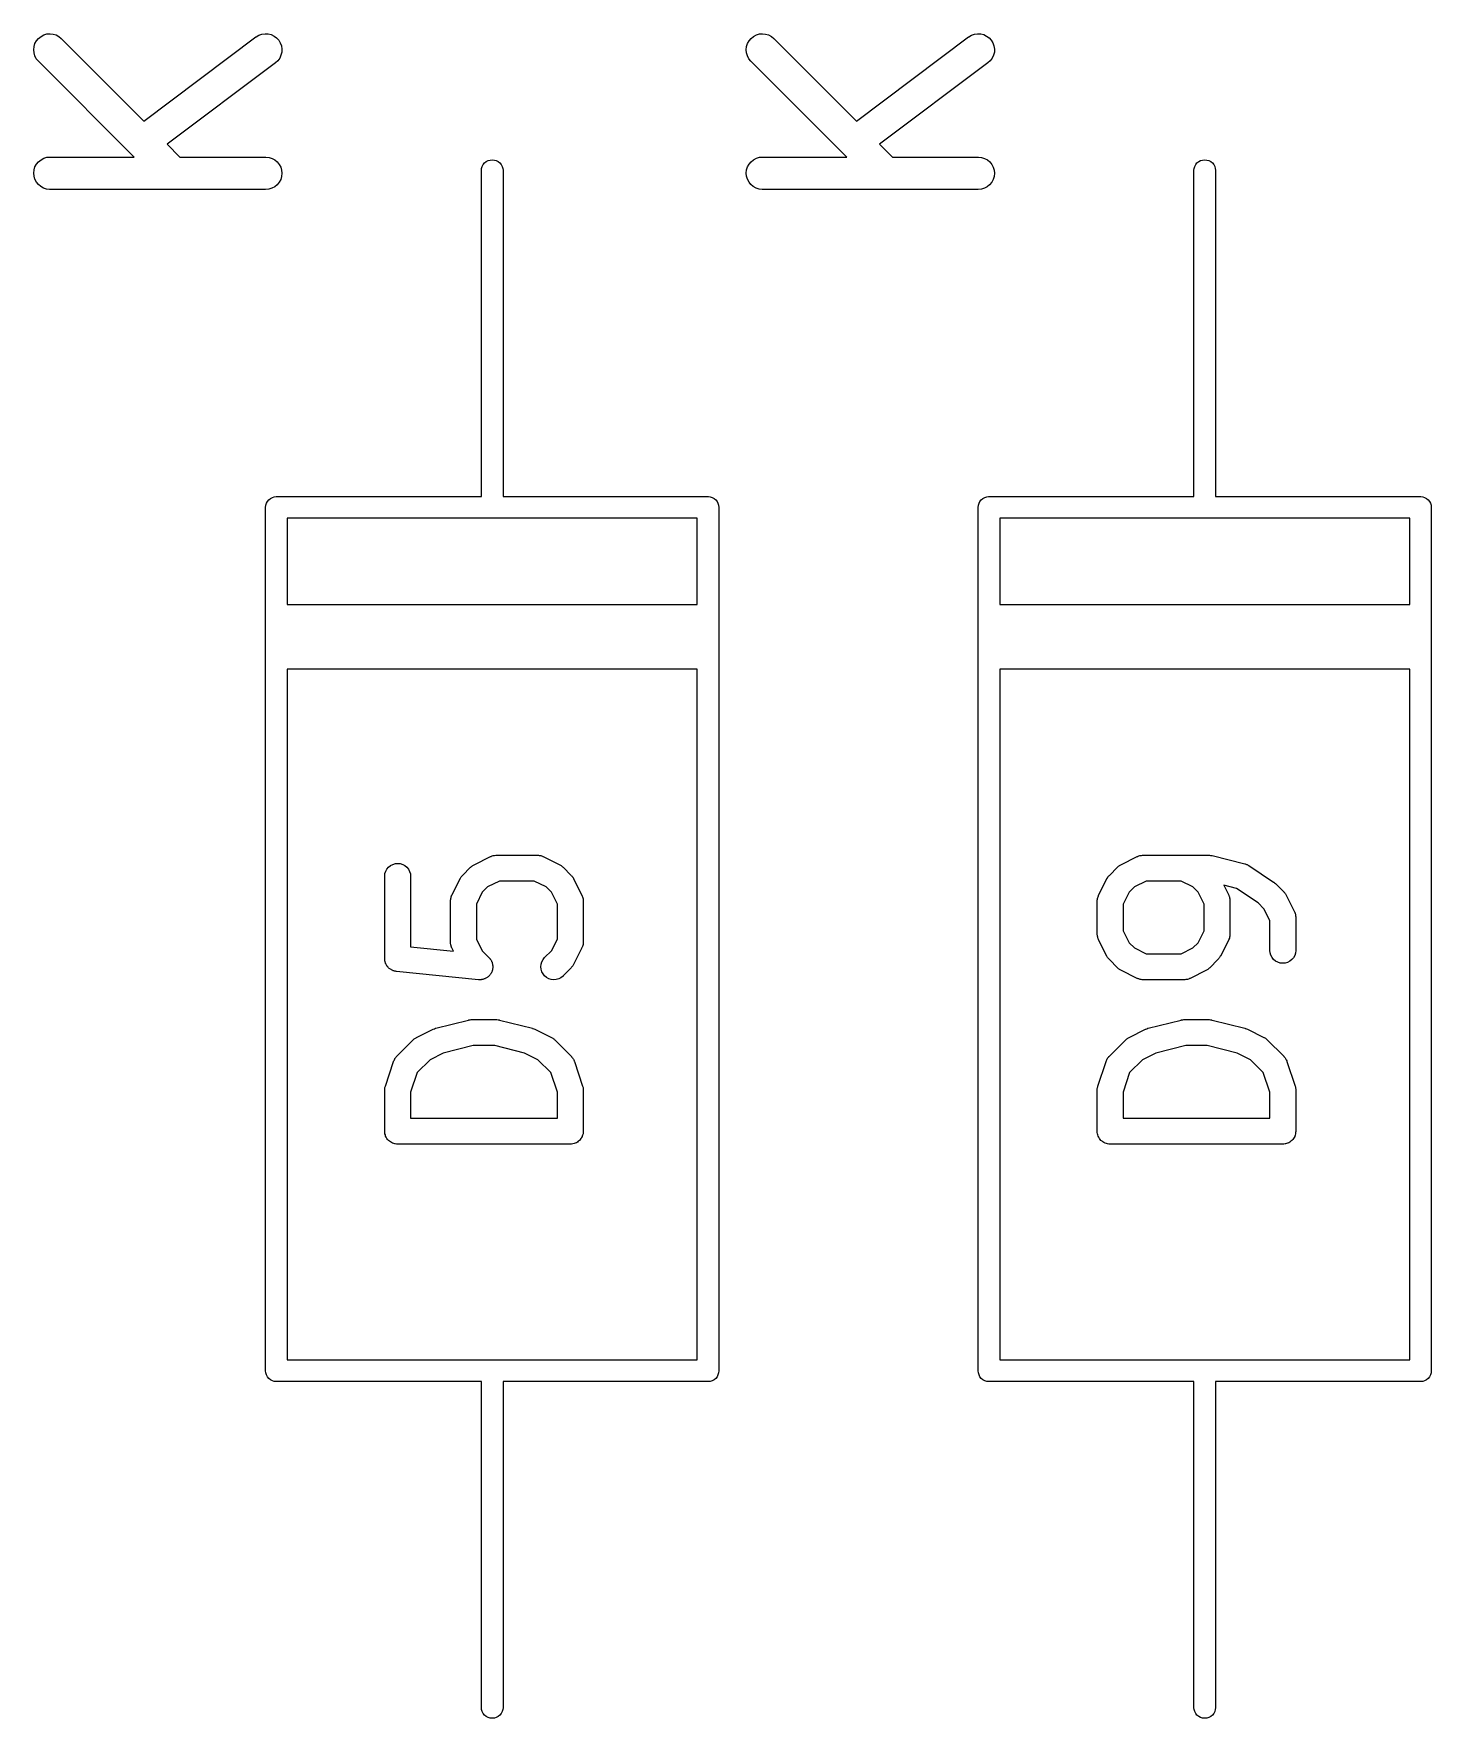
# Model space of a CAD drawing. Extents: x 99 to 194, y -157 to -33.
# Drawn here: x 111.16 to 117.64, y -59.36 to -51.56 of the extents above; entities that cross this region are included whole.
import ezdxf

# ---------------------------------------------------------------- set-up
doc = ezdxf.new("R2010")
doc.units = 0
doc.layers.add('BLACK', color=7, linetype='CONTINUOUS')

msp = doc.modelspace()

# ---------------------------------------------------------------- linework, layer by layer
at = {"layer": 'BLACK', "linetype": 'CONTINUOUS'}
for p, q in [((111.172, -51.5913), (111.182, -51.5801)), ((111.182, -51.5801), (111.193, -51.5709)), ((111.193, -51.5709), (111.206, -51.564)), ((111.206, -51.564), (111.22, -51.5599)), ((111.22, -51.5599), (111.235, -51.5585)), ((111.235, -51.5585), (111.249, -51.56)), ((111.249, -51.56), (111.263, -51.5642)), ((111.263, -51.5642), (111.276, -51.5712)), ((111.276, -51.5712), (111.287, -51.5804)), ((111.287, -51.5804), (111.67, -51.963)), ((111.67, -51.963), (112.189, -51.5735)), ((112.189, -51.5735), (112.19, -51.5729)), ((112.19, -51.5729), (112.203, -51.5654)), ((112.203, -51.5654), (112.217, -51.5606)), ((112.217, -51.5606), (112.231, -51.5585)), ((112.231, -51.5585), (112.246, -51.5593)), ((112.246, -51.5593), (112.26, -51.563)), ((112.26, -51.563), (112.273, -51.5693)), ((112.273, -51.5693), (112.285, -51.578)), ((112.285, -51.578), (112.295, -51.5889)), ((112.295, -51.5889), (112.302, -51.6015)), ((114.474, -51.5913), (114.484, -51.5801)), ((114.484, -51.5801), (114.495, -51.5709)), ((114.495, -51.5709), (114.508, -51.564)), ((114.508, -51.564), (114.522, -51.5599)), ((114.522, -51.5599), (114.537, -51.5585)), ((114.537, -51.5585), (114.551, -51.56)), ((114.551, -51.56), (114.565, -51.5642)), ((114.565, -51.5642), (114.578, -51.5712)), ((114.578, -51.5712), (114.589, -51.5804)), ((114.589, -51.5804), (114.972, -51.963)), ((114.972, -51.963), (115.491, -51.5735)), ((115.491, -51.5735), (115.492, -51.5729)), ((115.492, -51.5729), (115.505, -51.5654)), ((115.505, -51.5654), (115.519, -51.5606)), ((115.519, -51.5606), (115.533, -51.5585)), ((115.533, -51.5585), (115.548, -51.5593)), ((115.548, -51.5593), (115.562, -51.563)), ((115.562, -51.563), (115.575, -51.5693)), ((115.575, -51.5693), (115.587, -51.578)), ((115.587, -51.578), (115.597, -51.5889)), ((115.597, -51.5889), (115.604, -51.6015)), ((111.159, -51.6327), (111.161, -51.6181)), ((111.161, -51.6473), (111.159, -51.6327)), ((111.161, -51.6181), (111.165, -51.6042)), ((111.165, -51.6613), (111.161, -51.6473)), ((111.165, -51.6042), (111.172, -51.5913)), ((111.171, -51.6743), (111.165, -51.6613)), ((112.305, -51.6585), (112.299, -51.6718)), ((112.302, -51.6015), (112.307, -51.6152)), ((112.309, -51.6443), (112.305, -51.6585)), ((112.307, -51.6152), (112.309, -51.6297)), ((112.309, -51.6297), (112.309, -51.6443)), ((114.461, -51.6327), (114.463, -51.6181)), ((114.463, -51.6473), (114.461, -51.6327)), ((114.463, -51.6181), (114.467, -51.6042)), ((114.467, -51.6613), (114.463, -51.6473)), ((114.467, -51.6042), (114.474, -51.5913)), ((114.473, -51.6743), (114.467, -51.6613)), ((115.607, -51.6585), (115.601, -51.6718)), ((115.604, -51.6015), (115.609, -51.6152)), ((115.611, -51.6443), (115.607, -51.6585)), ((115.609, -51.6152), (115.611, -51.6297)), ((115.611, -51.6297), (115.611, -51.6443)), ((111.181, -51.6858), (111.171, -51.6743)), ((111.181, -51.6865), (111.181, -51.6858)), ((111.625, -52.1299), (111.181, -51.6865)), ((112.279, -51.6935), (111.777, -52.0702)), ((112.29, -51.6836), (112.279, -51.6935)), ((112.299, -51.6718), (112.29, -51.6836)), ((114.483, -51.6858), (114.473, -51.6743)), ((114.483, -51.6865), (114.483, -51.6858)), ((114.927, -52.1299), (114.483, -51.6865)), ((115.581, -51.6935), (115.079, -52.0702)), ((115.592, -51.6836), (115.581, -51.6935)), ((115.601, -51.6718), (115.592, -51.6836)), ((111.206, -52.1356), (111.22, -52.1313)), ((111.22, -52.1313), (111.234, -52.1299)), ((111.234, -52.1299), (111.625, -52.1299)), ((111.777, -52.0702), (111.837, -52.1299)), ((111.837, -52.1299), (112.234, -52.1299)), ((112.234, -52.1299), (112.235, -52.1299)), ((112.235, -52.1299), (112.25, -52.1315)), ((112.25, -52.1315), (112.264, -52.136)), ((114.508, -52.1356), (114.522, -52.1313)), ((114.522, -52.1313), (114.536, -52.1299)), ((114.536, -52.1299), (114.927, -52.1299)), ((115.079, -52.0702), (115.139, -52.1299)), ((115.139, -52.1299), (115.536, -52.1299)), ((115.536, -52.1299), (115.537, -52.1299)), ((115.537, -52.1299), (115.552, -52.1315)), ((115.552, -52.1315), (115.566, -52.136)), ((111.159, -52.2044), (111.161, -52.1898)), ((111.161, -52.219), (111.159, -52.2044)), ((111.161, -52.1898), (111.165, -52.1758)), ((111.165, -52.1758), (111.172, -52.163)), ((111.172, -52.163), (111.182, -52.1517)), ((111.182, -52.1517), (111.193, -52.1424)), ((111.193, -52.1424), (111.206, -52.1356)), ((112.264, -52.136), (112.277, -52.143)), ((112.277, -52.143), (112.288, -52.1524)), ((112.288, -52.1524), (112.297, -52.1638)), ((112.297, -52.1638), (112.304, -52.1768)), ((112.304, -52.1768), (112.308, -52.1908)), ((112.308, -52.1908), (112.309, -52.2054)), ((112.309, -52.2054), (112.308, -52.22)), ((113.234, -52.1906), (113.235, -52.1832)), ((113.234, -53.703), (113.234, -52.1906)), ((113.235, -52.1832), (113.238, -52.1738)), ((113.238, -52.1738), (113.242, -52.1651)), ((113.242, -52.1651), (113.248, -52.1575)), ((113.248, -52.1575), (113.256, -52.1512)), ((113.256, -52.1512), (113.265, -52.1466)), ((113.265, -52.1466), (113.274, -52.1437)), ((113.274, -52.1437), (113.284, -52.1428)), ((113.284, -52.1428), (113.294, -52.1437)), ((113.294, -52.1437), (113.303, -52.1466)), ((113.303, -52.1466), (113.312, -52.1512)), ((113.312, -52.1512), (113.32, -52.1575)), ((113.32, -52.1575), (113.326, -52.1651)), ((113.326, -52.1651), (113.33, -52.1738)), ((113.33, -52.1738), (113.333, -52.1832)), ((113.333, -52.1832), (113.334, -52.1906)), ((113.334, -52.1906), (113.334, -53.703)), ((114.461, -52.2044), (114.463, -52.1898)), ((114.463, -52.219), (114.461, -52.2044)), ((114.463, -52.1898), (114.467, -52.1758)), ((114.467, -52.1758), (114.474, -52.163)), ((114.474, -52.163), (114.484, -52.1517)), ((114.484, -52.1517), (114.495, -52.1424)), ((114.495, -52.1424), (114.508, -52.1356)), ((115.566, -52.136), (115.579, -52.143)), ((115.579, -52.143), (115.59, -52.1524)), ((115.59, -52.1524), (115.599, -52.1638)), ((115.599, -52.1638), (115.606, -52.1768)), ((115.606, -52.1768), (115.61, -52.1908)), ((115.61, -52.1908), (115.611, -52.2054)), ((115.611, -52.2054), (115.61, -52.22)), ((116.536, -52.1906), (116.537, -52.1832)), ((116.536, -53.703), (116.536, -52.1906)), ((116.537, -52.1832), (116.54, -52.1738)), ((116.54, -52.1738), (116.544, -52.1651)), ((116.544, -52.1651), (116.55, -52.1575)), ((116.55, -52.1575), (116.558, -52.1512)), ((116.558, -52.1512), (116.567, -52.1466)), ((116.567, -52.1466), (116.576, -52.1437)), ((116.576, -52.1437), (116.586, -52.1428)), ((116.586, -52.1428), (116.596, -52.1437)), ((116.596, -52.1437), (116.605, -52.1466)), ((116.605, -52.1466), (116.614, -52.1512)), ((116.614, -52.1512), (116.622, -52.1575)), ((116.622, -52.1575), (116.628, -52.1651)), ((116.628, -52.1651), (116.632, -52.1738)), ((116.632, -52.1738), (116.635, -52.1832)), ((116.635, -52.1832), (116.636, -52.1906)), ((116.636, -52.1906), (116.636, -53.703)), ((111.165, -52.233), (111.161, -52.219)), ((111.172, -52.246), (111.165, -52.233)), ((111.181, -52.2574), (111.172, -52.246)), ((111.192, -52.2668), (111.181, -52.2574)), ((111.205, -52.2738), (111.192, -52.2668)), ((111.219, -52.2783), (111.205, -52.2738)), ((111.233, -52.2799), (111.219, -52.2783)), ((111.234, -52.2799), (111.233, -52.2799)), ((112.234, -52.2799), (111.234, -52.2799)), ((112.249, -52.2785), (112.234, -52.2799)), ((112.263, -52.2742), (112.249, -52.2785)), ((112.276, -52.2674), (112.263, -52.2742)), ((112.287, -52.2581), (112.276, -52.2674)), ((112.297, -52.2468), (112.287, -52.2581)), ((112.304, -52.234), (112.297, -52.2468)), ((112.308, -52.22), (112.304, -52.234)), ((114.467, -52.233), (114.463, -52.219)), ((114.474, -52.246), (114.467, -52.233)), ((114.483, -52.2574), (114.474, -52.246)), ((114.494, -52.2668), (114.483, -52.2574)), ((114.507, -52.2738), (114.494, -52.2668)), ((114.521, -52.2783), (114.507, -52.2738)), ((114.535, -52.2799), (114.521, -52.2783)), ((114.536, -52.2799), (114.535, -52.2799)), ((115.536, -52.2799), (114.536, -52.2799)), ((115.551, -52.2785), (115.536, -52.2799)), ((115.565, -52.2742), (115.551, -52.2785)), ((115.578, -52.2674), (115.565, -52.2742)), ((115.589, -52.2581), (115.578, -52.2674)), ((115.599, -52.2468), (115.589, -52.2581)), ((115.606, -52.234), (115.599, -52.2468)), ((115.61, -52.22), (115.606, -52.234)), ((112.234, -53.753), (112.235, -53.7432)), ((112.234, -53.7554), (112.234, -53.753)), ((112.234, -54.2506), (112.234, -53.7554)), ((112.235, -53.7432), (112.238, -53.7338)), ((112.238, -53.7338), (112.242, -53.7251)), ((112.242, -53.7251), (112.248, -53.7175)), ((112.248, -53.7175), (112.256, -53.7112)), ((112.256, -53.7112), (112.265, -53.7066)), ((112.265, -53.7066), (112.274, -53.7037)), ((112.274, -53.7037), (112.282, -53.703)), ((112.282, -53.703), (112.284, -53.7028)), ((112.284, -53.7028), (112.286, -53.703)), ((112.286, -53.703), (113.234, -53.703)), ((113.334, -53.703), (114.282, -53.703)), ((114.282, -53.703), (114.284, -53.7028)), ((114.284, -53.7028), (114.286, -53.703)), ((114.286, -53.703), (114.294, -53.7037)), ((114.294, -53.7037), (114.303, -53.7066)), ((114.303, -53.7066), (114.312, -53.7112)), ((114.312, -53.7112), (114.32, -53.7175)), ((114.32, -53.7175), (114.326, -53.7251)), ((114.326, -53.7251), (114.33, -53.7338)), ((114.33, -53.7338), (114.333, -53.7432)), ((114.333, -53.7432), (114.334, -53.753)), ((114.334, -53.753), (114.334, -53.7554)), ((114.334, -53.7554), (114.334, -54.2506)), ((115.536, -53.753), (115.537, -53.7432)), ((115.536, -53.7554), (115.536, -53.753)), ((115.536, -54.2506), (115.536, -53.7554)), ((115.537, -53.7432), (115.54, -53.7338)), ((115.54, -53.7338), (115.544, -53.7251)), ((115.544, -53.7251), (115.55, -53.7175)), ((115.55, -53.7175), (115.558, -53.7112)), ((115.558, -53.7112), (115.567, -53.7066)), ((115.567, -53.7066), (115.576, -53.7037)), ((115.576, -53.7037), (115.584, -53.703)), ((115.584, -53.703), (115.586, -53.7028)), ((115.586, -53.7028), (115.588, -53.703)), ((115.588, -53.703), (116.536, -53.703)), ((116.636, -53.703), (117.584, -53.703)), ((117.584, -53.703), (117.586, -53.7028)), ((117.586, -53.7028), (117.588, -53.703)), ((117.588, -53.703), (117.596, -53.7037)), ((117.596, -53.7037), (117.605, -53.7066)), ((117.605, -53.7066), (117.614, -53.7112)), ((117.614, -53.7112), (117.622, -53.7175)), ((117.622, -53.7175), (117.628, -53.7251)), ((117.628, -53.7251), (117.632, -53.7338)), ((117.632, -53.7338), (117.635, -53.7432)), ((117.635, -53.7432), (117.636, -53.753)), ((117.636, -53.753), (117.636, -53.7554)), ((117.636, -53.7554), (117.636, -54.2506)), ((113.282, -53.803), (112.334, -53.803)), ((112.334, -53.803), (112.334, -54.203)), ((113.284, -53.8032), (113.282, -53.803)), ((113.286, -53.803), (113.284, -53.8032)), ((114.234, -53.803), (113.286, -53.803)), ((114.234, -54.203), (114.234, -53.803)), ((116.584, -53.803), (115.636, -53.803)), ((115.636, -53.803), (115.636, -54.203)), ((116.586, -53.8032), (116.584, -53.803)), ((116.588, -53.803), (116.586, -53.8032)), ((117.536, -53.803), (116.588, -53.803)), ((117.536, -54.203), (117.536, -53.803)), ((112.334, -54.203), (114.234, -54.203)), ((115.636, -54.203), (117.536, -54.203)), ((112.234, -54.253), (112.234, -54.2506)), ((112.234, -54.2554), (112.234, -54.253)), ((112.234, -54.3506), (112.234, -54.2554)), ((114.334, -54.2506), (114.334, -54.253)), ((114.334, -54.253), (114.334, -54.2554)), ((114.334, -54.2554), (114.334, -54.3506)), ((115.536, -54.253), (115.536, -54.2506)), ((115.536, -54.2554), (115.536, -54.253)), ((115.536, -54.3506), (115.536, -54.2554)), ((117.636, -54.2506), (117.636, -54.253)), ((117.636, -54.253), (117.636, -54.2554)), ((117.636, -54.2554), (117.636, -54.3506)), ((112.234, -54.353), (112.234, -54.3506)), ((112.234, -54.3554), (112.234, -54.353)), ((112.234, -54.4505), (112.234, -54.3554)), ((114.334, -54.3506), (114.334, -54.353)), ((114.334, -54.353), (114.334, -54.3554)), ((114.334, -54.3554), (114.334, -54.4506)), ((115.536, -54.353), (115.536, -54.3506)), ((115.536, -54.3554), (115.536, -54.353)), ((115.536, -54.4505), (115.536, -54.3554)), ((117.636, -54.3506), (117.636, -54.353)), ((117.636, -54.353), (117.636, -54.3554)), ((117.636, -54.3554), (117.636, -54.4506)), ((112.234, -54.453), (112.234, -54.4505)), ((112.234, -54.4554), (112.234, -54.453)), ((112.234, -57.7505), (112.234, -54.4554)), ((114.334, -54.4506), (114.334, -54.453)), ((114.334, -54.453), (114.334, -54.4554)), ((114.334, -54.4554), (114.334, -57.7506)), ((115.536, -54.453), (115.536, -54.4505)), ((115.536, -54.4554), (115.536, -54.453)), ((115.536, -57.7505), (115.536, -54.4554)), ((117.636, -54.4506), (117.636, -54.453)), ((117.636, -54.453), (117.636, -54.4554)), ((117.636, -54.4554), (117.636, -57.7506)), ((112.334, -54.503), (112.334, -57.703)), ((114.234, -54.503), (112.334, -54.503)), ((114.234, -57.703), (114.234, -54.503)), ((115.636, -54.503), (115.636, -57.703)), ((117.536, -54.503), (115.636, -54.503)), ((117.536, -57.703), (117.536, -54.503)), ((112.804, -55.4197), (112.813, -55.4123)), ((112.813, -55.4123), (112.823, -55.4069)), ((112.823, -55.4069), (112.835, -55.4036)), ((112.835, -55.4036), (112.846, -55.4025)), ((112.846, -55.4025), (112.858, -55.4037)), ((112.858, -55.4037), (112.869, -55.4072)), ((112.869, -55.4072), (112.879, -55.4128)), ((112.879, -55.4128), (112.888, -55.4202)), ((113.192, -55.4138), (113.194, -55.4122)), ((113.194, -55.4122), (113.197, -55.4106)), ((113.197, -55.4106), (113.2, -55.4089)), ((113.2, -55.4089), (113.276, -55.3708)), ((113.276, -55.3708), (113.277, -55.3704)), ((113.277, -55.3704), (113.279, -55.3698)), ((113.279, -55.3698), (113.28, -55.369)), ((113.28, -55.369), (113.284, -55.3678)), ((113.284, -55.3678), (113.288, -55.3664)), ((113.288, -55.3664), (113.29, -55.3661)), ((113.29, -55.3661), (113.291, -55.3656)), ((113.291, -55.3656), (113.295, -55.3652)), ((113.295, -55.3652), (113.3, -55.3645)), ((113.3, -55.3645), (113.301, -55.3646)), ((113.301, -55.3646), (113.303, -55.3644)), ((113.303, -55.3644), (113.494, -55.3644)), ((113.494, -55.3644), (113.496, -55.3646)), ((113.494, -55.3644), (113.494, -55.3644)), ((113.496, -55.3646), (113.498, -55.3646)), ((113.498, -55.3646), (113.502, -55.3653)), ((113.502, -55.3653), (113.506, -55.3657)), ((113.506, -55.3657), (113.508, -55.3663)), ((113.508, -55.3663), (113.509, -55.3666)), ((113.509, -55.3666), (113.513, -55.368)), ((113.513, -55.368), (113.517, -55.3693)), ((113.517, -55.3693), (113.519, -55.3701)), ((113.519, -55.3701), (113.52, -55.3708)), ((113.52, -55.3708), (113.597, -55.4089)), ((113.597, -55.4089), (113.597, -55.4092)), ((113.597, -55.4092), (113.6, -55.4111)), ((113.6, -55.4111), (113.603, -55.4127)), ((113.603, -55.4127), (113.605, -55.4142)), ((116.189, -55.4138), (116.191, -55.4122)), ((116.191, -55.4122), (116.194, -55.4107)), ((116.194, -55.4107), (116.197, -55.4089)), ((116.197, -55.4089), (116.273, -55.3708)), ((116.273, -55.3708), (116.274, -55.3704)), ((116.274, -55.3704), (116.276, -55.3698)), ((116.276, -55.3698), (116.277, -55.369)), ((116.277, -55.369), (116.281, -55.3678)), ((116.281, -55.3678), (116.285, -55.3664)), ((116.285, -55.3664), (116.287, -55.3661)), ((116.287, -55.3661), (116.289, -55.3656)), ((116.289, -55.3656), (116.293, -55.3652)), ((116.293, -55.3652), (116.297, -55.3645)), ((116.297, -55.3645), (116.299, -55.3646)), ((116.299, -55.3646), (116.3, -55.3644)), ((116.3, -55.3644), (116.605, -55.3644)), ((116.605, -55.3644), (116.606, -55.3644)), ((116.606, -55.3644), (116.607, -55.3646)), ((116.607, -55.3646), (116.608, -55.3645)), ((116.608, -55.3645), (116.613, -55.3652)), ((116.613, -55.3652), (116.618, -55.3657)), ((116.618, -55.3657), (116.619, -55.3661)), ((116.619, -55.3661), (116.62, -55.3662)), ((116.62, -55.3662), (116.772, -55.4043)), ((116.772, -55.4043), (116.773, -55.4045)), ((116.773, -55.4045), (116.777, -55.4059)), ((116.777, -55.4059), (116.78, -55.4071)), ((116.78, -55.4071), (116.782, -55.408)), ((116.782, -55.408), (116.784, -55.4086)), ((116.784, -55.4086), (116.787, -55.4107)), ((116.787, -55.4107), (116.791, -55.4126)), ((116.791, -55.4126), (116.905, -55.4888)), ((112.786, -55.4617), (112.787, -55.45)), ((112.786, -55.4625), (112.786, -55.4617)), ((112.786, -55.8435), (112.786, -55.4625)), ((112.787, -55.45), (112.791, -55.4389)), ((112.791, -55.4389), (112.796, -55.4286)), ((112.796, -55.4286), (112.804, -55.4197)), ((112.888, -55.4202), (112.896, -55.4293)), ((112.896, -55.4293), (112.901, -55.4397)), ((112.901, -55.4397), (112.905, -55.4509)), ((112.905, -55.4509), (112.906, -55.4625)), ((112.906, -55.4625), (112.906, -55.7892)), ((113.097, -55.55), (113.135, -55.4738)), ((113.135, -55.473), (113.137, -55.4702)), ((113.135, -55.4738), (113.135, -55.473)), ((113.137, -55.4702), (113.139, -55.4672)), ((113.139, -55.4672), (113.14, -55.4653)), ((113.14, -55.4653), (113.142, -55.4632)), ((113.142, -55.4632), (113.144, -55.4608)), ((113.144, -55.4608), (113.146, -55.4582)), ((113.146, -55.4582), (113.184, -55.4201)), ((113.184, -55.4201), (113.185, -55.4195)), ((113.185, -55.4195), (113.188, -55.4174)), ((113.188, -55.4174), (113.19, -55.4151)), ((113.19, -55.4151), (113.192, -55.4138)), ((113.317, -55.4844), (113.262, -55.5118)), ((113.479, -55.4844), (113.317, -55.4844)), ((113.534, -55.5118), (113.479, -55.4844)), ((113.605, -55.4142), (113.607, -55.4156)), ((113.607, -55.4156), (113.61, -55.418)), ((113.61, -55.418), (113.612, -55.4201)), ((113.612, -55.4201), (113.65, -55.4582)), ((113.65, -55.4582), (113.651, -55.4588)), ((113.651, -55.4588), (113.653, -55.4614)), ((113.653, -55.4614), (113.655, -55.4639)), ((113.655, -55.4639), (113.657, -55.466)), ((113.657, -55.466), (113.658, -55.4679)), ((113.658, -55.4679), (113.66, -55.4709)), ((113.66, -55.4709), (113.661, -55.4738)), ((113.661, -55.4738), (113.7, -55.55)), ((116.094, -55.55), (116.132, -55.4738)), ((116.132, -55.4738), (116.133, -55.473)), ((116.133, -55.473), (116.135, -55.4702)), ((116.135, -55.4702), (116.136, -55.4672)), ((116.136, -55.4672), (116.138, -55.4653)), ((116.138, -55.4653), (116.139, -55.4632)), ((116.139, -55.4632), (116.141, -55.4608)), ((116.141, -55.4608), (116.144, -55.4582)), ((116.144, -55.4582), (116.182, -55.4201)), ((116.182, -55.4195), (116.185, -55.4174)), ((116.182, -55.4201), (116.182, -55.4195)), ((116.185, -55.4174), (116.187, -55.4151)), ((116.187, -55.4151), (116.189, -55.4138)), ((116.314, -55.4844), (116.26, -55.5118)), ((116.477, -55.4844), (116.314, -55.4844)), ((116.531, -55.5118), (116.477, -55.4844)), ((116.905, -55.4888), (116.905, -55.4889)), ((116.905, -55.4889), (116.905, -55.4889)), ((116.905, -55.4889), (116.905, -55.4889)), ((116.905, -55.4889), (116.906, -55.4893)), ((116.906, -55.4893), (116.91, -55.4928)), ((113.091, -55.5725), (113.092, -55.5684)), ((113.092, -55.5643), (113.093, -55.5626)), ((113.092, -55.5684), (113.092, -55.5643)), ((113.093, -55.5609), (113.094, -55.5571)), ((113.093, -55.5626), (113.093, -55.5609)), ((113.094, -55.5571), (113.096, -55.5532)), ((113.096, -55.5516), (113.097, -55.55)), ((113.096, -55.5532), (113.096, -55.5516)), ((113.238, -55.5362), (113.211, -55.591)), ((113.262, -55.5118), (113.238, -55.5362)), ((113.558, -55.5362), (113.534, -55.5118)), ((113.586, -55.591), (113.558, -55.5362)), ((113.7, -55.55), (113.7, -55.5507)), ((113.7, -55.5507), (113.701, -55.5524)), ((113.701, -55.5524), (113.701, -55.5539)), ((113.701, -55.5539), (113.703, -55.5579)), ((113.703, -55.5579), (113.704, -55.5617)), ((113.704, -55.5617), (113.704, -55.5635)), ((113.704, -55.5635), (113.705, -55.5652)), ((113.705, -55.5652), (113.705, -55.5692)), ((113.705, -55.5692), (113.706, -55.5733)), ((116.088, -55.5724), (116.089, -55.5684)), ((116.089, -55.5643), (116.09, -55.5626)), ((116.089, -55.5684), (116.089, -55.5643)), ((116.09, -55.5609), (116.092, -55.5571)), ((116.09, -55.5626), (116.09, -55.5609)), ((116.092, -55.5571), (116.093, -55.5532)), ((116.093, -55.5532), (116.094, -55.5516)), ((116.094, -55.5516), (116.094, -55.55)), ((116.235, -55.5362), (116.208, -55.591)), ((116.26, -55.5118), (116.235, -55.5362)), ((116.556, -55.5362), (116.531, -55.5118)), ((116.583, -55.591), (116.556, -55.5362)), ((116.733, -55.5182), (116.674, -55.5034)), ((116.674, -55.5034), (116.697, -55.55)), ((116.697, -55.55), (116.697, -55.5507)), ((116.697, -55.5507), (116.698, -55.5524)), ((116.698, -55.5524), (116.699, -55.5539)), ((116.699, -55.5539), (116.7, -55.5579)), ((116.7, -55.5579), (116.701, -55.5617)), ((116.701, -55.5617), (116.701, -55.5635)), ((116.701, -55.5635), (116.702, -55.5652)), ((116.702, -55.5652), (116.702, -55.5692)), ((116.702, -55.5692), (116.703, -55.5733)), ((116.833, -55.5853), (116.733, -55.5182)), ((116.91, -55.4928), (116.914, -55.4963)), ((116.914, -55.4963), (116.952, -55.5344)), ((116.952, -55.5344), (116.953, -55.535)), ((116.953, -55.535), (116.955, -55.5376)), ((116.955, -55.5376), (116.957, -55.5401)), ((116.957, -55.5401), (116.959, -55.5422)), ((116.959, -55.5422), (116.96, -55.5441)), ((116.96, -55.5441), (116.962, -55.5471)), ((116.962, -55.5471), (116.963, -55.55)), ((116.963, -55.55), (117.002, -55.6262)), ((113.091, -55.5742), (113.091, -55.5725)), ((113.091, -55.576), (113.091, -55.5742)), ((113.091, -55.5768), (113.091, -55.576)), ((113.091, -55.7673), (113.091, -55.5768)), ((113.211, -55.591), (113.211, -55.7531)), ((113.586, -55.7531), (113.586, -55.591)), ((113.706, -55.5733), (113.706, -55.5751)), ((113.706, -55.5751), (113.706, -55.5768)), ((113.706, -55.5768), (113.706, -55.7673)), ((116.088, -55.5742), (116.088, -55.5724)), ((116.088, -55.576), (116.088, -55.5742)), ((116.088, -55.5768), (116.088, -55.576)), ((116.088, -55.7292), (116.088, -55.5768)), ((116.208, -55.591), (116.208, -55.715)), ((116.583, -55.715), (116.583, -55.591)), ((116.703, -55.5733), (116.703, -55.5751)), ((116.703, -55.5751), (116.703, -55.5768)), ((116.703, -55.5768), (116.703, -55.7292)), ((116.86, -55.6123), (116.833, -55.5853)), ((116.888, -55.6672), (116.86, -55.6123)), ((117.002, -55.6262), (117.002, -55.6269)), ((117.002, -55.6269), (117.003, -55.6286)), ((117.003, -55.6286), (117.003, -55.6301)), ((117.003, -55.6301), (117.005, -55.6341)), ((117.005, -55.6341), (117.006, -55.6379)), ((117.006, -55.6379), (117.006, -55.6397)), ((117.006, -55.6397), (117.007, -55.6413)), ((117.007, -55.6413), (117.007, -55.6454)), ((117.007, -55.6454), (117.008, -55.6495)), ((116.208, -55.715), (116.235, -55.7698)), ((116.556, -55.7698), (116.583, -55.715)), ((116.888, -55.8054), (116.888, -55.6672)), ((117.008, -55.6495), (117.008, -55.6512)), ((117.008, -55.6512), (117.008, -55.653)), ((117.008, -55.653), (117.008, -55.8054)), ((112.906, -55.7892), (113.104, -55.809)), ((113.091, -55.769), (113.091, -55.7673)), ((113.091, -55.7708), (113.091, -55.769)), ((113.091, -55.7749), (113.091, -55.7708)), ((113.092, -55.7789), (113.091, -55.7749)), ((113.092, -55.7806), (113.092, -55.7789)), ((113.093, -55.7824), (113.092, -55.7806)), ((113.094, -55.7862), (113.093, -55.7824)), ((113.095, -55.7901), (113.094, -55.7862)), ((113.096, -55.7917), (113.095, -55.7901)), ((113.097, -55.7934), (113.096, -55.7917)), ((113.097, -55.7941), (113.097, -55.7934)), ((113.104, -55.809), (113.097, -55.7941)), ((113.211, -55.7531), (113.238, -55.8079)), ((113.558, -55.8079), (113.586, -55.7531)), ((113.7, -55.7941), (113.661, -55.8703)), ((113.701, -55.7909), (113.7, -55.7925)), ((113.7, -55.7925), (113.7, -55.7941)), ((113.702, -55.787), (113.701, -55.7909)), ((113.704, -55.7832), (113.702, -55.787)), ((113.705, -55.7798), (113.704, -55.7814)), ((113.704, -55.7814), (113.704, -55.7832)), ((113.706, -55.7716), (113.705, -55.7757)), ((113.705, -55.7757), (113.705, -55.7798)), ((113.706, -55.7673), (113.706, -55.7681)), ((113.706, -55.7681), (113.706, -55.7699)), ((113.706, -55.7699), (113.706, -55.7716)), ((116.088, -55.7309), (116.088, -55.7292)), ((116.088, -55.7327), (116.088, -55.7309)), ((116.089, -55.7368), (116.088, -55.7327)), ((116.089, -55.7408), (116.089, -55.7368)), ((116.09, -55.7425), (116.089, -55.7408)), ((116.09, -55.7443), (116.09, -55.7425)), ((116.091, -55.7481), (116.09, -55.7443)), ((116.092, -55.7521), (116.091, -55.7481)), ((116.093, -55.7536), (116.092, -55.7521)), ((116.094, -55.7553), (116.093, -55.7536)), ((116.094, -55.756), (116.094, -55.7553)), ((116.132, -55.8322), (116.094, -55.756)), ((116.235, -55.7698), (116.26, -55.7942)), ((116.26, -55.7942), (116.314, -55.8216)), ((116.477, -55.8216), (116.531, -55.7942)), ((116.531, -55.7942), (116.556, -55.7698)), ((116.697, -55.756), (116.659, -55.8322)), ((116.698, -55.7528), (116.697, -55.7544)), ((116.697, -55.7544), (116.697, -55.756)), ((116.7, -55.7489), (116.698, -55.7528)), ((116.701, -55.7451), (116.7, -55.7489)), ((116.702, -55.7417), (116.701, -55.7434)), ((116.701, -55.7434), (116.701, -55.7451)), ((116.703, -55.7335), (116.702, -55.7376)), ((116.702, -55.7376), (116.702, -55.7417)), ((116.703, -55.7292), (116.703, -55.73)), ((116.703, -55.73), (116.703, -55.7318)), ((116.703, -55.7318), (116.703, -55.7335)), ((112.786, -55.8461), (112.786, -55.8435)), ((112.786, -55.8488), (112.786, -55.8461)), ((112.787, -55.8519), (112.786, -55.8488)), ((112.787, -55.8551), (112.787, -55.8519)), ((112.788, -55.8577), (112.787, -55.8551)), ((112.788, -55.8603), (112.788, -55.8577)), ((112.79, -55.8633), (112.788, -55.8603)), ((112.79, -55.8663), (112.79, -55.8633)), ((112.792, -55.8687), (112.79, -55.8663)), ((112.793, -55.8712), (112.792, -55.8687)), ((112.794, -55.8739), (112.793, -55.8712)), ((112.796, -55.8767), (112.794, -55.8739)), ((112.798, -55.8787), (112.796, -55.8767)), ((112.799, -55.881), (112.798, -55.8787)), ((112.801, -55.8833), (112.799, -55.881)), ((113.238, -55.8079), (113.269, -55.8391)), ((113.269, -55.8391), (113.27, -55.8397)), ((113.27, -55.8397), (113.272, -55.842)), ((113.272, -55.842), (113.274, -55.8441)), ((113.274, -55.8441), (113.275, -55.8466)), ((113.275, -55.8466), (113.277, -55.8489)), ((113.277, -55.8489), (113.279, -55.8515)), ((113.279, -55.8515), (113.28, -55.8539)), ((113.28, -55.8539), (113.281, -55.8566)), ((113.281, -55.8566), (113.283, -55.8593)), ((113.283, -55.8593), (113.283, -55.8621)), ((113.283, -55.8621), (113.284, -55.8647)), ((113.284, -55.8647), (113.285, -55.8677)), ((113.285, -55.8677), (113.286, -55.8705)), ((113.286, -55.8705), (113.286, -55.8734)), ((113.286, -55.8734), (113.287, -55.8762)), ((113.287, -55.8762), (113.287, -55.8792)), ((113.287, -55.8792), (113.287, -55.8822)), ((113.51, -55.8814), (113.511, -55.8697)), ((113.511, -55.893), (113.51, -55.8814)), ((113.511, -55.8697), (113.514, -55.8585)), ((113.514, -55.8585), (113.52, -55.8482)), ((113.52, -55.8482), (113.527, -55.8391)), ((113.527, -55.8391), (113.558, -55.8079)), ((113.655, -55.8809), (113.652, -55.8833)), ((113.656, -55.8788), (113.655, -55.8809)), ((113.658, -55.8769), (113.656, -55.8788)), ((113.659, -55.8739), (113.658, -55.8769)), ((113.661, -55.8711), (113.659, -55.8739)), ((113.661, -55.8703), (113.661, -55.8711)), ((116.134, -55.8351), (116.132, -55.8322)), ((116.136, -55.8381), (116.134, -55.8351)), ((116.137, -55.84), (116.136, -55.8381)), ((116.139, -55.8421), (116.137, -55.84)), ((116.141, -55.8446), (116.139, -55.8421)), ((116.143, -55.8472), (116.141, -55.8446)), ((116.144, -55.8478), (116.143, -55.8472)), ((116.182, -55.8859), (116.144, -55.8478)), ((116.314, -55.8216), (116.477, -55.8216)), ((116.647, -55.8478), (116.609, -55.8859)), ((116.65, -55.8452), (116.647, -55.8478)), ((116.652, -55.8428), (116.65, -55.8452)), ((116.653, -55.8407), (116.652, -55.8428)), ((116.655, -55.8388), (116.653, -55.8407)), ((116.656, -55.8358), (116.655, -55.8388)), ((116.658, -55.833), (116.656, -55.8358)), ((116.659, -55.8322), (116.658, -55.833)), ((116.889, -55.817), (116.888, -55.8054)), ((116.892, -55.8282), (116.889, -55.817)), ((116.898, -55.8386), (116.892, -55.8282)), ((116.905, -55.8477), (116.898, -55.8386)), ((116.914, -55.8551), (116.905, -55.8477)), ((116.925, -55.8607), (116.914, -55.8551)), ((116.936, -55.8642), (116.925, -55.8607)), ((116.947, -55.8654), (116.936, -55.8642)), ((116.959, -55.8643), (116.947, -55.8654)), ((116.97, -55.861), (116.959, -55.8643)), ((116.981, -55.8556), (116.97, -55.861)), ((116.99, -55.8482), (116.981, -55.8556)), ((116.997, -55.8393), (116.99, -55.8482)), ((117.003, -55.829), (116.997, -55.8393)), ((117.007, -55.8179), (117.003, -55.829)), ((117.008, -55.8062), (117.007, -55.8179)), ((117.008, -55.8054), (117.008, -55.8062)), ((112.803, -55.8858), (112.801, -55.8833)), ((112.805, -55.8875), (112.803, -55.8858)), ((112.807, -55.8894), (112.805, -55.8875)), ((112.81, -55.8912), (112.807, -55.8894)), ((112.812, -55.8932), (112.81, -55.8912)), ((112.815, -55.8945), (112.812, -55.8932)), ((112.817, -55.896), (112.815, -55.8945)), ((112.82, -55.8973), (112.817, -55.896)), ((112.823, -55.8988), (112.82, -55.8973)), ((112.825, -55.8996), (112.823, -55.8988)), ((112.828, -55.9006), (112.825, -55.8996)), ((112.831, -55.9013), (112.828, -55.9006)), ((112.834, -55.9023), (112.831, -55.9013)), ((112.836, -55.9025), (112.834, -55.9023)), ((112.839, -55.9031), (112.836, -55.9025)), ((112.84, -55.9032), (112.839, -55.9031)), ((113.221, -55.9413), (112.84, -55.9032)), ((113.224, -55.9413), (113.221, -55.9413)), ((113.227, -55.9416), (113.224, -55.9413)), ((113.23, -55.9413), (113.227, -55.9416)), ((113.233, -55.9413), (113.23, -55.9413)), ((113.235, -55.9407), (113.233, -55.9413)), ((113.238, -55.9405), (113.235, -55.9407)), ((113.241, -55.9396), (113.238, -55.9405)), ((113.244, -55.939), (113.241, -55.9396)), ((113.247, -55.9379), (113.244, -55.939)), ((113.25, -55.9371), (113.247, -55.9379)), ((113.252, -55.9357), (113.25, -55.9371)), ((113.255, -55.9346), (113.252, -55.9357)), ((113.257, -55.933), (113.255, -55.9346)), ((113.26, -55.9317), (113.257, -55.933)), ((113.262, -55.9298), (113.26, -55.9317)), ((113.265, -55.9281), (113.262, -55.9298)), ((113.267, -55.9261), (113.265, -55.9281)), ((113.269, -55.9243), (113.267, -55.9261)), ((113.271, -55.922), (113.269, -55.9243)), ((113.273, -55.9199), (113.271, -55.922)), ((113.275, -55.9175), (113.273, -55.9199)), ((113.276, -55.9153), (113.275, -55.9175)), ((113.278, -55.9127), (113.276, -55.9153)), ((113.28, -55.9102), (113.278, -55.9127)), ((113.281, -55.9075), (113.28, -55.9102)), ((113.282, -55.905), (113.281, -55.9075)), ((113.283, -55.9022), (113.282, -55.905)), ((113.284, -55.8994), (113.283, -55.9022)), ((113.285, -55.8966), (113.284, -55.8994)), ((113.286, -55.8938), (113.285, -55.8966)), ((113.287, -55.888), (113.286, -55.8909)), ((113.286, -55.8909), (113.286, -55.8938)), ((113.287, -55.8822), (113.287, -55.8851)), ((113.287, -55.8851), (113.287, -55.888)), ((113.514, -55.9042), (113.511, -55.893)), ((113.52, -55.9146), (113.514, -55.9042)), ((113.527, -55.9237), (113.52, -55.9146)), ((113.536, -55.9312), (113.527, -55.9237)), ((113.546, -55.9368), (113.536, -55.9312)), ((113.557, -55.9403), (113.546, -55.9368)), ((113.569, -55.9416), (113.557, -55.9403)), ((113.581, -55.9405), (113.569, -55.9416)), ((113.592, -55.9373), (113.581, -55.9405)), ((113.602, -55.9319), (113.592, -55.9373)), ((113.612, -55.9246), (113.602, -55.9319)), ((113.65, -55.8859), (113.612, -55.924)), ((113.612, -55.924), (113.612, -55.9246)), ((113.652, -55.8833), (113.65, -55.8859)), ((116.184, -55.888), (116.182, -55.8859)), ((116.187, -55.8904), (116.184, -55.888)), ((116.189, -55.8918), (116.187, -55.8904)), ((116.191, -55.8933), (116.189, -55.8918)), ((116.194, -55.8949), (116.191, -55.8933)), ((116.197, -55.8968), (116.194, -55.8949)), ((116.197, -55.8971), (116.197, -55.8968)), ((116.273, -55.9352), (116.197, -55.8971)), ((116.275, -55.9359), (116.273, -55.9352)), ((116.277, -55.9367), (116.275, -55.9359)), ((116.281, -55.938), (116.277, -55.9367)), ((116.284, -55.9394), (116.281, -55.938)), ((116.286, -55.9397), (116.284, -55.9394)), ((116.288, -55.9403), (116.286, -55.9397)), ((116.292, -55.9407), (116.288, -55.9403)), ((116.296, -55.9414), (116.292, -55.9407)), ((116.298, -55.9414), (116.296, -55.9414)), ((116.299, -55.9416), (116.298, -55.9414)), ((116.3, -55.9416), (116.299, -55.9416)), ((116.491, -55.9416), (116.3, -55.9416)), ((116.493, -55.9414), (116.491, -55.9416)), ((116.494, -55.9415), (116.493, -55.9414)), ((116.498, -55.9408), (116.494, -55.9415)), ((116.502, -55.9404), (116.498, -55.9408)), ((116.504, -55.9399), (116.502, -55.9404)), ((116.506, -55.9396), (116.504, -55.9399)), ((116.51, -55.9382), (116.506, -55.9396)), ((116.514, -55.937), (116.51, -55.9382)), ((116.515, -55.9362), (116.514, -55.937)), ((116.517, -55.9356), (116.515, -55.9362)), ((116.518, -55.9352), (116.517, -55.9356)), ((116.594, -55.8971), (116.518, -55.9352)), ((116.597, -55.8953), (116.594, -55.8971)), ((116.6, -55.8938), (116.597, -55.8953)), ((116.602, -55.8922), (116.6, -55.8938)), ((116.604, -55.8909), (116.602, -55.8922)), ((116.606, -55.8886), (116.604, -55.8909)), ((116.609, -55.8865), (116.606, -55.8886)), ((116.609, -55.8859), (116.609, -55.8865)), ((112.933, -56.2089), (113.01, -56.1708)), ((113.01, -56.1704), (113.011, -56.1703)), ((113.01, -56.1708), (113.01, -56.1704)), ((113.011, -56.1702), (113.016, -56.1683)), ((113.011, -56.1703), (113.011, -56.1702)), ((113.016, -56.1683), (113.021, -56.1664)), ((113.021, -56.1664), (113.022, -56.1663)), ((113.022, -56.1662), (113.174, -56.1281)), ((113.022, -56.1663), (113.022, -56.1662)), ((113.174, -56.1281), (113.175, -56.1279)), ((113.175, -56.1279), (113.176, -56.1278)), ((113.176, -56.1278), (113.177, -56.1275)), ((113.177, -56.1275), (113.182, -56.127)), ((113.182, -56.127), (113.187, -56.1264)), ((113.187, -56.1264), (113.188, -56.1264)), ((113.188, -56.1264), (113.189, -56.1263)), ((113.189, -56.1263), (113.303, -56.1263)), ((113.303, -56.1263), (113.304, -56.1263)), ((113.304, -56.1263), (113.305, -56.1265)), ((113.305, -56.1265), (113.306, -56.1264)), ((113.306, -56.1264), (113.311, -56.1271)), ((113.311, -56.1271), (113.316, -56.1276)), ((113.316, -56.1276), (113.317, -56.128)), ((113.317, -56.128), (113.318, -56.1281)), ((113.318, -56.1281), (113.47, -56.1662)), ((113.47, -56.1662), (113.471, -56.1664)), ((113.471, -56.1664), (113.471, -56.1665)), ((113.471, -56.1665), (113.471, -56.1666)), ((113.471, -56.1666), (113.477, -56.1686)), ((113.477, -56.1686), (113.482, -56.1705)), ((113.482, -56.1705), (113.482, -56.1707)), ((113.482, -56.1707), (113.482, -56.1708)), ((113.482, -56.1708), (113.558, -56.2089)), ((116.235, -56.2089), (116.312, -56.1708)), ((116.312, -56.1704), (116.313, -56.1703)), ((116.312, -56.1708), (116.312, -56.1704)), ((116.313, -56.1702), (116.318, -56.1683)), ((116.313, -56.1703), (116.313, -56.1702)), ((116.318, -56.1683), (116.323, -56.1664)), ((116.323, -56.1664), (116.324, -56.1663)), ((116.324, -56.1662), (116.476, -56.1281)), ((116.324, -56.1663), (116.324, -56.1662)), ((116.476, -56.1281), (116.477, -56.1279)), ((116.477, -56.1279), (116.478, -56.1278)), ((116.478, -56.1278), (116.479, -56.1275)), ((116.479, -56.1275), (116.484, -56.127)), ((116.484, -56.127), (116.489, -56.1264)), ((116.489, -56.1264), (116.49, -56.1264)), ((116.49, -56.1264), (116.491, -56.1263)), ((116.491, -56.1263), (116.605, -56.1263)), ((116.605, -56.1263), (116.606, -56.1263)), ((116.606, -56.1263), (116.607, -56.1265)), ((116.607, -56.1265), (116.608, -56.1264)), ((116.608, -56.1264), (116.613, -56.1271)), ((116.613, -56.1271), (116.618, -56.1276)), ((116.618, -56.1276), (116.619, -56.128)), ((116.619, -56.128), (116.62, -56.1281)), ((116.62, -56.1281), (116.772, -56.1662)), ((116.772, -56.1662), (116.773, -56.1664)), ((116.773, -56.1664), (116.773, -56.1665)), ((116.773, -56.1665), (116.773, -56.1666)), ((116.773, -56.1666), (116.779, -56.1686)), ((116.779, -56.1686), (116.784, -56.1705)), ((116.784, -56.1705), (116.784, -56.1707)), ((116.784, -56.1707), (116.784, -56.1708)), ((116.784, -56.1708), (116.86, -56.2089)), ((112.842, -56.2963), (112.918, -56.2201)), ((112.918, -56.2195), (112.921, -56.2174)), ((112.918, -56.2201), (112.918, -56.2195)), ((112.921, -56.2174), (112.923, -56.2151)), ((112.923, -56.2151), (112.926, -56.2138)), ((112.926, -56.2138), (112.928, -56.2122)), ((112.928, -56.2122), (112.931, -56.2106)), ((112.931, -56.2106), (112.933, -56.2089)), ((113.196, -56.2463), (113.057, -56.281)), ((113.296, -56.2463), (113.196, -56.2463)), ((113.434, -56.281), (113.296, -56.2463)), ((113.558, -56.2089), (113.559, -56.2092)), ((113.559, -56.2092), (113.562, -56.2111)), ((113.562, -56.2111), (113.565, -56.2127)), ((113.565, -56.2127), (113.567, -56.2143)), ((113.567, -56.2143), (113.569, -56.2156)), ((113.569, -56.2156), (113.571, -56.218)), ((113.571, -56.218), (113.574, -56.2201)), ((113.574, -56.2201), (113.65, -56.2963)), ((116.144, -56.2963), (116.22, -56.2201)), ((116.22, -56.2195), (116.223, -56.2174)), ((116.22, -56.2201), (116.22, -56.2195)), ((116.223, -56.2174), (116.225, -56.2151)), ((116.225, -56.2151), (116.228, -56.2138)), ((116.228, -56.2138), (116.23, -56.2122)), ((116.23, -56.2122), (116.233, -56.2106)), ((116.233, -56.2106), (116.235, -56.2089)), ((116.498, -56.2463), (116.359, -56.281)), ((116.598, -56.2463), (116.498, -56.2463)), ((116.736, -56.281), (116.598, -56.2463)), ((116.86, -56.2089), (116.861, -56.2092)), ((116.861, -56.2092), (116.864, -56.2111)), ((116.864, -56.2111), (116.867, -56.2127)), ((116.867, -56.2127), (116.869, -56.2143)), ((116.869, -56.2143), (116.871, -56.2156)), ((116.871, -56.2156), (116.873, -56.218)), ((116.873, -56.218), (116.876, -56.2201)), ((116.876, -56.2201), (116.952, -56.2963)), ((112.789, -56.434), (112.827, -56.3197)), ((112.827, -56.3189), (112.828, -56.3173)), ((112.827, -56.3197), (112.827, -56.3189)), ((112.828, -56.3173), (112.829, -56.3157)), ((112.829, -56.3157), (112.831, -56.312)), ((112.831, -56.312), (112.832, -56.3083)), ((112.832, -56.3083), (112.833, -56.3069)), ((112.833, -56.3069), (112.834, -56.3053)), ((112.834, -56.3053), (112.837, -56.3022)), ((112.837, -56.3022), (112.839, -56.2989)), ((112.839, -56.2989), (112.84, -56.2977)), ((112.84, -56.2977), (112.842, -56.2963)), ((112.996, -56.3118), (112.936, -56.3711)), ((113.057, -56.281), (112.996, -56.3118)), ((113.496, -56.3118), (113.434, -56.281)), ((113.555, -56.3711), (113.496, -56.3118)), ((113.65, -56.2963), (113.651, -56.2969)), ((113.651, -56.2969), (113.652, -56.2983)), ((113.652, -56.2983), (113.653, -56.2995)), ((113.653, -56.2995), (113.656, -56.3028)), ((113.656, -56.3028), (113.658, -56.306)), ((113.658, -56.306), (113.659, -56.3076)), ((113.659, -56.3076), (113.66, -56.309)), ((113.66, -56.309), (113.662, -56.3128)), ((113.662, -56.3128), (113.664, -56.3164)), ((113.664, -56.3164), (113.664, -56.3181)), ((113.664, -56.3181), (113.665, -56.3197)), ((113.665, -56.3197), (113.703, -56.434)), ((116.091, -56.434), (116.129, -56.3197)), ((116.129, -56.3189), (116.13, -56.3173)), ((116.129, -56.3197), (116.129, -56.3189)), ((116.13, -56.3173), (116.131, -56.3157)), ((116.131, -56.3157), (116.133, -56.312)), ((116.133, -56.312), (116.134, -56.3083)), ((116.134, -56.3083), (116.135, -56.3069)), ((116.135, -56.3069), (116.136, -56.3053)), ((116.136, -56.3053), (116.139, -56.3022)), ((116.139, -56.3022), (116.141, -56.2989)), ((116.141, -56.2989), (116.142, -56.2977)), ((116.142, -56.2977), (116.144, -56.2963)), ((116.298, -56.3118), (116.238, -56.3711)), ((116.359, -56.281), (116.298, -56.3118)), ((116.798, -56.3118), (116.736, -56.281)), ((116.857, -56.3711), (116.798, -56.3118)), ((116.952, -56.2963), (116.953, -56.2969)), ((116.953, -56.2969), (116.954, -56.2983)), ((116.954, -56.2983), (116.955, -56.2995)), ((116.955, -56.2995), (116.958, -56.3028)), ((116.958, -56.3028), (116.96, -56.306)), ((116.96, -56.306), (116.961, -56.3076)), ((116.961, -56.3076), (116.962, -56.309)), ((116.962, -56.309), (116.964, -56.3128)), ((116.964, -56.3128), (116.966, -56.3164)), ((116.966, -56.3164), (116.966, -56.3181)), ((116.966, -56.3181), (116.967, -56.3197)), ((116.967, -56.3197), (117.005, -56.434)), ((112.936, -56.3711), (112.906, -56.4627)), ((113.586, -56.4627), (113.555, -56.3711)), ((116.238, -56.3711), (116.208, -56.4627)), ((116.888, -56.4627), (116.857, -56.3711)), ((112.786, -56.4454), (112.787, -56.443)), ((112.786, -56.4488), (112.786, -56.4454)), ((112.786, -56.4522), (112.786, -56.4488)), ((112.786, -56.453), (112.786, -56.4522)), ((112.786, -56.6435), (112.786, -56.453)), ((112.787, -56.4405), (112.788, -56.4373)), ((112.787, -56.443), (112.787, -56.4405)), ((112.788, -56.4373), (112.789, -56.434)), ((112.906, -56.4627), (112.906, -56.5835)), ((113.586, -56.5835), (113.586, -56.4627)), ((113.703, -56.434), (113.703, -56.4348)), ((113.703, -56.4348), (113.704, -56.4381)), ((113.704, -56.4381), (113.705, -56.4413)), ((113.705, -56.4413), (113.705, -56.4438)), ((113.705, -56.4438), (113.706, -56.4463)), ((113.706, -56.4463), (113.706, -56.4496)), ((113.706, -56.4496), (113.706, -56.453)), ((113.706, -56.453), (113.706, -56.6435)), ((116.088, -56.4454), (116.089, -56.443)), ((116.088, -56.4488), (116.088, -56.4454)), ((116.088, -56.4522), (116.088, -56.4488)), ((116.088, -56.453), (116.088, -56.4522)), ((116.088, -56.6435), (116.088, -56.453)), ((116.089, -56.4405), (116.09, -56.4373)), ((116.089, -56.443), (116.089, -56.4405)), ((116.09, -56.4373), (116.091, -56.434)), ((116.208, -56.4627), (116.208, -56.5835)), ((116.888, -56.5835), (116.888, -56.4627)), ((117.005, -56.434), (117.005, -56.4348)), ((117.005, -56.4348), (117.006, -56.4381)), ((117.006, -56.4381), (117.007, -56.4413)), ((117.007, -56.4413), (117.007, -56.4438)), ((117.007, -56.4438), (117.008, -56.4463)), ((117.008, -56.4463), (117.008, -56.4496)), ((117.008, -56.4496), (117.008, -56.453)), ((117.008, -56.453), (117.008, -56.6435)), ((112.906, -56.5835), (113.586, -56.5835)), ((116.208, -56.5835), (116.888, -56.5835)), ((112.786, -56.6491), (112.786, -56.6435)), ((112.787, -56.6547), (112.786, -56.6491)), ((112.787, -56.6549), (112.787, -56.6547)), ((112.787, -56.6551), (112.787, -56.6549)), ((112.789, -56.6605), (112.787, -56.6551)), ((112.79, -56.666), (112.789, -56.6605)), ((113.703, -56.6613), (113.701, -56.6667)), ((113.705, -56.656), (113.703, -56.6613)), ((113.706, -56.6443), (113.705, -56.6499)), ((113.705, -56.6499), (113.705, -56.6555)), ((113.705, -56.6555), (113.705, -56.6557)), ((113.705, -56.6557), (113.705, -56.656)), ((113.706, -56.6435), (113.706, -56.6439)), ((113.706, -56.6439), (113.706, -56.6439)), ((113.706, -56.6439), (113.706, -56.6439)), ((113.706, -56.6439), (113.706, -56.6443)), ((116.088, -56.6491), (116.088, -56.6435)), ((116.089, -56.6547), (116.088, -56.6491)), ((116.089, -56.6549), (116.089, -56.6547)), ((116.089, -56.6551), (116.089, -56.6549)), ((116.091, -56.6605), (116.089, -56.6551)), ((116.092, -56.666), (116.091, -56.6605)), ((117.005, -56.6613), (117.003, -56.6667)), ((117.007, -56.656), (117.005, -56.6613)), ((117.008, -56.6443), (117.007, -56.6499)), ((117.007, -56.6499), (117.007, -56.6555)), ((117.007, -56.6555), (117.007, -56.6557)), ((117.007, -56.6557), (117.007, -56.656)), ((117.008, -56.6435), (117.008, -56.6439)), ((117.008, -56.6439), (117.008, -56.6439)), ((117.008, -56.6439), (117.008, -56.6439)), ((117.008, -56.6439), (117.008, -56.6443)), ((112.79, -56.6661), (112.79, -56.666)), ((112.79, -56.6663), (112.79, -56.6661)), ((112.793, -56.6713), (112.79, -56.6663)), ((112.796, -56.6763), (112.793, -56.6713)), ((112.796, -56.6765), (112.796, -56.6763)), ((112.796, -56.6767), (112.796, -56.6765)), ((112.799, -56.681), (112.796, -56.6767)), ((112.803, -56.6855), (112.799, -56.681)), ((112.803, -56.6856), (112.803, -56.6855)), ((112.803, -56.6858), (112.803, -56.6856)), ((112.808, -56.6893), (112.803, -56.6858)), ((112.812, -56.693), (112.808, -56.6893)), ((112.812, -56.6931), (112.812, -56.693)), ((112.812, -56.6932), (112.812, -56.6931)), ((112.817, -56.6959), (112.812, -56.6932)), ((112.822, -56.6986), (112.817, -56.6959)), ((112.822, -56.6987), (112.822, -56.6986)), ((112.823, -56.6988), (112.822, -56.6987)), ((112.828, -56.7005), (112.823, -56.6988)), ((112.833, -56.7022), (112.828, -56.7005)), ((112.834, -56.7022), (112.833, -56.7022)), ((112.834, -56.7023), (112.834, -56.7022)), ((112.84, -56.7028), (112.834, -56.7023)), ((112.845, -56.7035), (112.84, -56.7028)), ((112.846, -56.7035), (112.845, -56.7035)), ((112.845, -56.7035), (112.845, -56.7035)), ((112.845, -56.7035), (112.845, -56.7035)), ((113.646, -56.7035), (112.846, -56.7035)), ((112.846, -56.7035), (112.846, -56.7035)), ((113.651, -56.7029), (113.646, -56.7035)), ((113.657, -56.7024), (113.651, -56.7029)), ((113.658, -56.7023), (113.657, -56.7024)), ((113.657, -56.7024), (113.657, -56.7024)), ((113.663, -56.7007), (113.658, -56.7023)), ((113.668, -56.6991), (113.663, -56.7007)), ((113.669, -56.699), (113.668, -56.6991)), ((113.674, -56.6963), (113.669, -56.6989)), ((113.669, -56.6989), (113.669, -56.699)), ((113.679, -56.6937), (113.674, -56.6963)), ((113.683, -56.6899), (113.679, -56.6935)), ((113.679, -56.6935), (113.679, -56.6935)), ((113.679, -56.6935), (113.679, -56.6937)), ((113.688, -56.6863), (113.683, -56.6899)), ((113.692, -56.6817), (113.688, -56.686)), ((113.688, -56.686), (113.688, -56.6862)), ((113.688, -56.6862), (113.688, -56.6863)), ((113.695, -56.6774), (113.692, -56.6817)), ((113.696, -56.6772), (113.695, -56.6774)), ((113.698, -56.6721), (113.696, -56.677)), ((113.696, -56.677), (113.696, -56.6772)), ((113.701, -56.6671), (113.698, -56.6721)), ((113.701, -56.6667), (113.701, -56.6669)), ((113.701, -56.6669), (113.701, -56.6671)), ((116.092, -56.6661), (116.092, -56.666)), ((116.092, -56.6663), (116.092, -56.6661)), ((116.095, -56.6713), (116.092, -56.6663)), ((116.098, -56.6763), (116.095, -56.6713)), ((116.098, -56.6765), (116.098, -56.6763)), ((116.098, -56.6767), (116.098, -56.6765)), ((116.101, -56.681), (116.098, -56.6767)), ((116.105, -56.6855), (116.101, -56.681)), ((116.105, -56.6856), (116.105, -56.6855)), ((116.105, -56.6858), (116.105, -56.6856)), ((116.11, -56.6893), (116.105, -56.6858)), ((116.114, -56.693), (116.11, -56.6893)), ((116.114, -56.6931), (116.114, -56.693)), ((116.114, -56.6932), (116.114, -56.6931)), ((116.119, -56.6959), (116.114, -56.6932)), ((116.124, -56.6986), (116.119, -56.6959)), ((116.124, -56.6987), (116.124, -56.6986)), ((116.125, -56.6988), (116.124, -56.6987)), ((116.13, -56.7005), (116.125, -56.6988)), ((116.135, -56.7022), (116.13, -56.7005)), ((116.136, -56.7022), (116.135, -56.7022)), ((116.136, -56.7023), (116.136, -56.7022)), ((116.142, -56.7028), (116.136, -56.7023)), ((116.147, -56.7035), (116.142, -56.7028)), ((116.148, -56.7035), (116.147, -56.7035)), ((116.147, -56.7035), (116.147, -56.7035)), ((116.147, -56.7035), (116.147, -56.7035)), ((116.948, -56.7035), (116.148, -56.7035)), ((116.148, -56.7035), (116.148, -56.7035)), ((116.953, -56.7029), (116.948, -56.7035)), ((116.959, -56.7024), (116.953, -56.7029)), ((116.96, -56.7023), (116.959, -56.7024)), ((116.959, -56.7024), (116.959, -56.7024)), ((116.965, -56.7007), (116.96, -56.7023)), ((116.97, -56.6991), (116.965, -56.7007)), ((116.971, -56.699), (116.97, -56.6991)), ((116.976, -56.6963), (116.971, -56.6989)), ((116.971, -56.6989), (116.971, -56.699)), ((116.981, -56.6937), (116.976, -56.6963)), ((116.985, -56.6899), (116.981, -56.6935)), ((116.981, -56.6935), (116.981, -56.6935)), ((116.981, -56.6935), (116.981, -56.6937)), ((116.99, -56.6863), (116.985, -56.6899)), ((116.994, -56.6817), (116.99, -56.686)), ((116.99, -56.686), (116.99, -56.6862)), ((116.99, -56.6862), (116.99, -56.6863)), ((116.997, -56.6774), (116.994, -56.6817)), ((116.998, -56.6772), (116.997, -56.6774)), ((117, -56.6721), (116.998, -56.677)), ((116.998, -56.677), (116.998, -56.6772)), ((117.003, -56.6671), (117, -56.6721)), ((117.003, -56.6667), (117.003, -56.6669)), ((117.003, -56.6669), (117.003, -56.6671)), ((112.234, -57.753), (112.234, -57.7505)), ((112.235, -57.7628), (112.234, -57.753)), ((112.334, -57.703), (113.282, -57.703)), ((113.282, -57.703), (113.284, -57.7028)), ((113.284, -57.7028), (113.286, -57.703)), ((113.286, -57.703), (114.234, -57.703)), ((114.334, -57.753), (114.333, -57.7628)), ((114.334, -57.7506), (114.334, -57.753)), ((115.536, -57.753), (115.536, -57.7505)), ((115.537, -57.7628), (115.536, -57.753)), ((115.636, -57.703), (116.584, -57.703)), ((116.584, -57.703), (116.586, -57.7028)), ((116.586, -57.7028), (116.588, -57.703)), ((116.588, -57.703), (117.536, -57.703)), ((117.636, -57.753), (117.635, -57.7628)), ((117.636, -57.7506), (117.636, -57.753)), ((112.238, -57.7722), (112.235, -57.7628)), ((112.242, -57.7809), (112.238, -57.7722)), ((112.248, -57.7885), (112.242, -57.7809)), ((112.256, -57.7948), (112.248, -57.7885)), ((112.265, -57.7994), (112.256, -57.7948)), ((112.274, -57.8023), (112.265, -57.7994)), ((112.282, -57.803), (112.274, -57.8023)), ((112.284, -57.8032), (112.282, -57.803)), ((112.286, -57.803), (112.284, -57.8032)), ((113.234, -57.803), (112.286, -57.803)), ((113.234, -59.3154), (113.234, -57.803)), ((114.282, -57.803), (113.334, -57.803)), ((113.334, -57.803), (113.334, -59.3154)), ((114.284, -57.8032), (114.282, -57.803)), ((114.286, -57.803), (114.284, -57.8032)), ((114.294, -57.8023), (114.286, -57.803)), ((114.303, -57.7994), (114.294, -57.8023)), ((114.312, -57.7948), (114.303, -57.7994)), ((114.32, -57.7885), (114.312, -57.7948)), ((114.326, -57.7809), (114.32, -57.7885)), ((114.33, -57.7722), (114.326, -57.7809)), ((114.333, -57.7628), (114.33, -57.7722)), ((115.54, -57.7722), (115.537, -57.7628)), ((115.544, -57.7809), (115.54, -57.7722)), ((115.55, -57.7885), (115.544, -57.7809)), ((115.558, -57.7948), (115.55, -57.7885)), ((115.567, -57.7994), (115.558, -57.7948)), ((115.576, -57.8023), (115.567, -57.7994)), ((115.584, -57.803), (115.576, -57.8023)), ((115.586, -57.8032), (115.584, -57.803)), ((115.588, -57.803), (115.586, -57.8032)), ((116.536, -57.803), (115.588, -57.803)), ((116.536, -59.3154), (116.536, -57.803)), ((117.584, -57.803), (116.636, -57.803)), ((116.636, -57.803), (116.636, -59.3154)), ((117.586, -57.8032), (117.584, -57.803)), ((117.588, -57.803), (117.586, -57.8032)), ((117.596, -57.8023), (117.588, -57.803)), ((117.605, -57.7994), (117.596, -57.8023)), ((117.614, -57.7948), (117.605, -57.7994)), ((117.622, -57.7885), (117.614, -57.7948)), ((117.628, -57.7809), (117.622, -57.7885)), ((117.632, -57.7722), (117.628, -57.7809)), ((117.635, -57.7628), (117.632, -57.7722)), ((113.235, -59.3228), (113.234, -59.3154)), ((113.334, -59.3154), (113.333, -59.3228)), ((116.537, -59.3228), (116.536, -59.3154)), ((116.636, -59.3154), (116.635, -59.3228)), ((113.238, -59.3322), (113.235, -59.3228)), ((113.242, -59.3409), (113.238, -59.3322)), ((113.248, -59.3485), (113.242, -59.3409)), ((113.256, -59.3548), (113.248, -59.3485)), ((113.265, -59.3594), (113.256, -59.3548)), ((113.274, -59.3623), (113.265, -59.3594)), ((113.284, -59.3632), (113.274, -59.3623)), ((113.294, -59.3623), (113.284, -59.3632)), ((113.303, -59.3594), (113.294, -59.3623)), ((113.312, -59.3548), (113.303, -59.3594)), ((113.32, -59.3485), (113.312, -59.3548)), ((113.326, -59.3409), (113.32, -59.3485)), ((113.33, -59.3322), (113.326, -59.3409)), ((113.333, -59.3228), (113.33, -59.3322)), ((116.54, -59.3322), (116.537, -59.3228)), ((116.544, -59.3409), (116.54, -59.3322)), ((116.55, -59.3485), (116.544, -59.3409)), ((116.558, -59.3548), (116.55, -59.3485)), ((116.567, -59.3594), (116.558, -59.3548)), ((116.576, -59.3623), (116.567, -59.3594)), ((116.586, -59.3632), (116.576, -59.3623)), ((116.596, -59.3623), (116.586, -59.3632)), ((116.605, -59.3594), (116.596, -59.3623)), ((116.614, -59.3548), (116.605, -59.3594)), ((116.622, -59.3485), (116.614, -59.3548)), ((116.628, -59.3409), (116.622, -59.3485)), ((116.632, -59.3322), (116.628, -59.3409)), ((116.635, -59.3228), (116.632, -59.3322))]:
    msp.add_line(p, q, dxfattribs=at)

doc.saveas('drawing.dxf')
